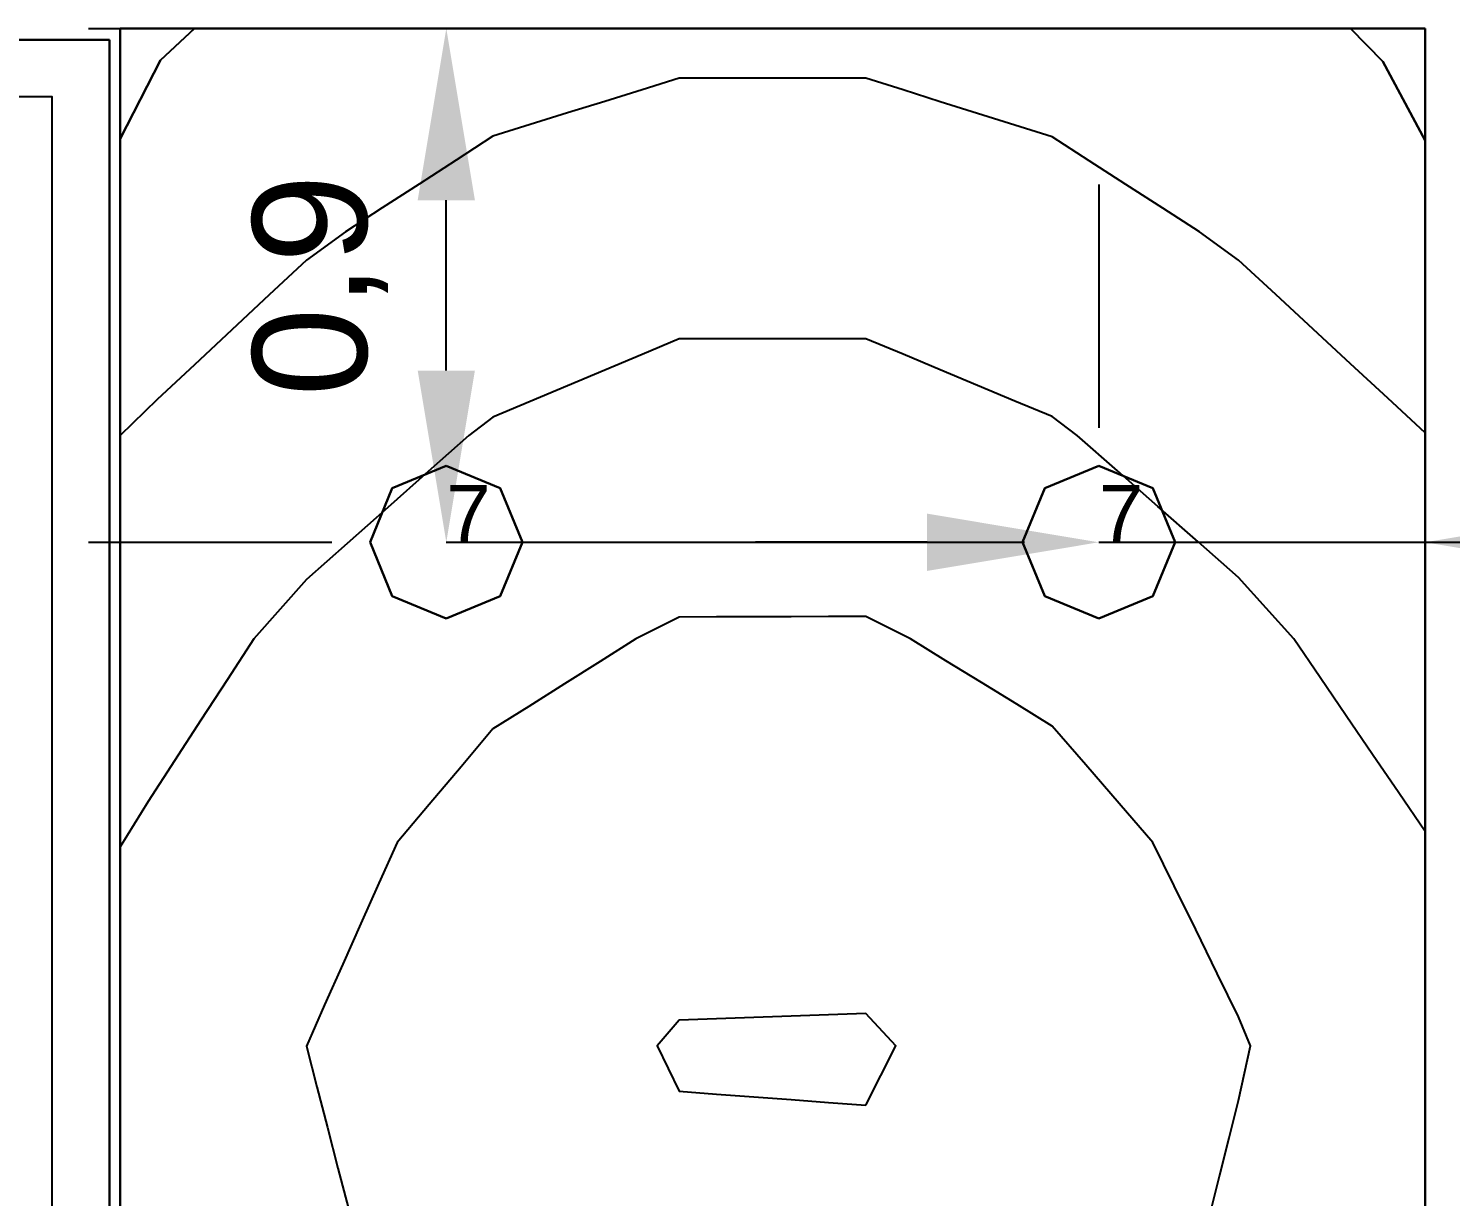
# Model space of a CAD drawing. Header units: millimetres. Extents: x 3.7 to 38, y 4.9 to 16.2.
# Drawn here: x 10.187 to 12.672, y 11.421 to 13.461 of the extents above; entities that cross this region are included whole.
import ezdxf

# ---------------------------------------------------------------- set-up
doc = ezdxf.new("R2010")
doc.units = ezdxf.units.MM
for name, color, linetype in [('DLXISO', 7, 'Continuous'), ('DLXLUM', 2, 'Continuous'), ('DLXLUMEX', 2, 'Continuous'), ('DLXSCENE', 7, 'Continuous'), ('MAPAS', 7, 'Continuous')]:
    doc.layers.add(name, color=color, linetype=linetype)
doc.layers.get('0').off()
doc.styles.get("Standard").update_dxf_attribs({"font": 'arial.ttf'})
doc.dimstyles.new('ISO-25', dxfattribs={"dimtxt": 0.2, "dimasz": 0.3, "dimexe": 0.2, "dimexo": 0.625, "dimgap": 0.1, "dimtad": 1, "dimtoh": 1, "dimtxsty": 'Standard', "dimcen": 2.5, "dimadec": 0, "dimazin": 0, "dimtfac": 1, "dimtmove": 0, "dimatfit": 3, "dimfxl": 1, "dimarcsym": 0})

# ---------------------------------------------------------------- blocks, each defined once
blk = doc.blocks.new('*U53')
for p, q in [((40.0046, 59.8705), (40.5013, 59.8705)), ((40.5013, 59.8705), (40.0046, 59.8705)), ((40.5013, 59.8705), (40.5013, 55.2703)), ((40.5013, 55.2703), (40.5013, 59.8705)), ((40.5013, 59.8705), (40.5013, 59.8705)), ((40.5013, 59.8705), (40.5013, 59.8705))]:
    blk.add_line(p, q)
blk = doc.blocks.new('*U54')
for p, q in [((40.0046, 59.8705), (40.5013, 59.8705)), ((40.5013, 59.8705), (40.5013, 55.2703))]:
    blk.add_line(p, q)
blk = doc.blocks.new('*U55')
for p, q in [((40.5013, 59.8705), (40.0046, 59.8705)), ((40.5013, 55.2703), (40.5013, 59.8705))]:
    blk.add_line(p, q)
blk = doc.blocks.new('*U57')
at = {"color": 1}
blk.add_polyline3d([(40.4013, 57.8148, 0.85), (40.4013, 57.9778, 0.85), (40.4013, 58.1408, 0.85), (40.4013, 58.3037, 0.85), (40.4013, 58.4667, 0.85), (40.4013, 58.6297, 0.85), (40.4013, 58.7926, 0.85), (40.4013, 58.9556, 0.85), (40.4013, 59.0956, 0.85), (40.4013, 59.1874, 0.85), (40.4013, 59.4445, 0.85), (40.4013, 59.6075, 0.85), (40.4013, 59.7705, 0.85), (40.2357, 59.7705, 0.85)], dxfattribs=at)
blk = doc.blocks.new('*U86')
for p, q in [((-0.0943, 0.0943), (0, 0.1333)), ((0, 0.1333), (-0.0943, 0.0943)), ((0, 0.1333), (-0.0943, 0.0943)), ((-0.0943, 0.0943), (0, 0.1333)), ((0, 0.1333), (0.0943, 0.0943)), ((0.0943, 0.0943), (0, 0.1333)), ((0, 0.1333), (0, 0.1333)), ((0.0943, 0.0943), (0, 0.1333)), ((0, 0.1333), (0, 0.1333)), ((0, 0.1333), (0.0943, 0.0943)), ((-0.1333, 0), (-0.0943, 0.0943)), ((-0.0943, 0.0943), (-0.1333, 0)), ((-0.0943, 0.0943), (-0.1333, 0)), ((-0.1333, 0), (-0.0943, 0.0943)), ((-0.0943, 0.0943), (-0.0943, 0.0943)), ((-0.0943, 0.0943), (-0.0943, 0.0943)), ((0.0943, 0.0943), (0.1333, 0)), ((0.1333, 0), (0.0943, 0.0943)), ((0.0943, 0.0943), (0.0943, 0.0943)), ((0.1333, 0), (0.0943, 0.0943)), ((0.0943, 0.0943), (0.0943, 0.0943)), ((0.0943, 0.0943), (0.1333, 0)), ((-0.0943, -0.0943), (-0.1333, 0)), ((-0.1333, 0), (-0.0943, -0.0943)), ((-0.1333, 0), (-0.1333, 0)), ((-0.1333, 0), (-0.0943, -0.0943)), ((-0.0943, -0.0943), (-0.1333, 0)), ((-0.1333, 0), (-0.1333, 0)), ((0.1333, 0), (0.0943, -0.0943)), ((0.0943, -0.0943), (0.1333, 0)), ((0.0943, -0.0943), (0.1333, 0)), ((0.1333, 0), (0.0943, -0.0943)), ((0.1333, 0), (0.1333, 0)), ((0.1333, 0), (0.1333, 0)), ((0, -0.1333), (-0.0943, -0.0943)), ((-0.0943, -0.0943), (0, -0.1333)), ((-0.0943, -0.0943), (-0.0943, -0.0943)), ((-0.0943, -0.0943), (0, -0.1333)), ((0, -0.1333), (-0.0943, -0.0943)), ((-0.0943, -0.0943), (-0.0943, -0.0943)), ((0.0943, -0.0943), (0, -0.1333)), ((0, -0.1333), (0.0943, -0.0943)), ((0, -0.1333), (0.0943, -0.0943)), ((0.0943, -0.0943), (0, -0.1333)), ((0.0943, -0.0943), (0.0943, -0.0943)), ((0.0943, -0.0943), (0.0943, -0.0943)), ((0, -0.1333), (0, -0.1333)), ((0, -0.1333), (0, -0.1333))]:
    blk.add_line(p, q)
at = {"color": 1}
blk.add_line((0, 0), (1.01, 0), dxfattribs=at)
at = {"layer": 'DLXLUMEX', "color": 7}
blk.add_text('7', height=0.1, dxfattribs=at).set_placement((0, 0))
blk = doc.blocks.new('*U88')
for p, q in [((-0.0943, 0.0943), (0, 0.1333)), ((0, 0.1333), (-0.0943, 0.0943)), ((0, 0.1333), (-0.0943, 0.0943)), ((-0.0943, 0.0943), (0, 0.1333)), ((0, 0.1333), (0.0943, 0.0943)), ((0.0943, 0.0943), (0, 0.1333)), ((0, 0.1333), (0, 0.1333)), ((0.0943, 0.0943), (0, 0.1333)), ((0, 0.1333), (0, 0.1333)), ((0, 0.1333), (0.0943, 0.0943)), ((-0.1333, 0), (-0.0943, 0.0943)), ((-0.0943, 0.0943), (-0.1333, 0)), ((-0.0943, 0.0943), (-0.1333, 0)), ((-0.1333, 0), (-0.0943, 0.0943)), ((-0.0943, 0.0943), (-0.0943, 0.0943)), ((-0.0943, 0.0943), (-0.0943, 0.0943)), ((0.0943, 0.0943), (0.1333, 0)), ((0.1333, 0), (0.0943, 0.0943)), ((0.0943, 0.0943), (0.0943, 0.0943)), ((0.1333, 0), (0.0943, 0.0943)), ((0.0943, 0.0943), (0.0943, 0.0943)), ((0.0943, 0.0943), (0.1333, 0)), ((-0.0943, -0.0943), (-0.1333, 0)), ((-0.1333, 0), (-0.0943, -0.0943)), ((-0.1333, 0), (-0.1333, 0)), ((-0.1333, 0), (-0.0943, -0.0943)), ((-0.0943, -0.0943), (-0.1333, 0)), ((-0.1333, 0), (-0.1333, 0)), ((0.1333, 0), (0.0943, -0.0943)), ((0.0943, -0.0943), (0.1333, 0)), ((0.0943, -0.0943), (0.1333, 0)), ((0.1333, 0), (0.0943, -0.0943)), ((0.1333, 0), (0.1333, 0)), ((0.1333, 0), (0.1333, 0)), ((0, -0.1333), (-0.0943, -0.0943)), ((-0.0943, -0.0943), (0, -0.1333)), ((-0.0943, -0.0943), (-0.0943, -0.0943)), ((-0.0943, -0.0943), (0, -0.1333)), ((0, -0.1333), (-0.0943, -0.0943)), ((-0.0943, -0.0943), (-0.0943, -0.0943)), ((0.0943, -0.0943), (0, -0.1333)), ((0, -0.1333), (0.0943, -0.0943)), ((0, -0.1333), (0.0943, -0.0943)), ((0.0943, -0.0943), (0, -0.1333)), ((0.0943, -0.0943), (0.0943, -0.0943)), ((0.0943, -0.0943), (0.0943, -0.0943)), ((0, -0.1333), (0, -0.1333)), ((0, -0.1333), (0, -0.1333))]:
    blk.add_line(p, q)
at = {"color": 1}
blk.add_line((0, 0), (1.01, 0), dxfattribs=at)
at = {"layer": 'DLXLUMEX', "color": 7}
blk.add_text('7', height=0.1, dxfattribs=at).set_placement((0, 0))
blk = doc.blocks.new('*U91')
for p, q in [((40.52, 59.8902), (42.8, 59.8902)), ((42.8, 59.8902), (40.52, 59.8902)), ((40.52, 59.8902), (40.52, 59.8902)), ((40.52, 55.2701), (40.52, 59.8902)), ((40.52, 59.8902), (40.52, 59.8902)), ((40.52, 59.8902), (40.52, 55.2701)), ((42.8, 59.8902), (42.8, 55.2701)), ((42.8, 55.2701), (42.8, 59.8902)), ((42.8, 59.8902), (42.8, 59.8902)), ((42.8, 59.8902), (42.8, 59.8902))]:
    blk.add_line(p, q)
blk = doc.blocks.new('*U92')
for p, q in [((40.52, 55.2701), (40.52, 59.8902)), ((40.52, 59.8902), (42.8, 59.8902)), ((42.8, 59.8902), (42.8, 55.2701))]:
    blk.add_line(p, q)
blk = doc.blocks.new('*U93')
for p, q in [((42.8, 59.8902), (40.52, 59.8902)), ((40.52, 59.8902), (40.52, 55.2701)), ((42.8, 55.2701), (42.8, 59.8902))]:
    blk.add_line(p, q)
blk = doc.blocks.new('*U95')
at = {"color": 1}
for points in [[(42.8, 57.8289, 0.85), (42.8, 57.9, 0.85), (42.8, 57.9711, 0.85), (42.8, 58.0422, 0.85), (42.8, 58.1133, 0.85), (42.8, 58.1843, 0.85), (42.8, 58.2554, 0.85), (42.8, 58.3265, 0.85), (42.8, 58.3976, 0.85), (42.8, 58.4686, 0.85), (42.8, 58.5397, 0.85), (42.8, 58.6108, 0.85), (42.8, 58.6819, 0.85), (42.8, 58.7529, 0.85), (42.8, 58.824, 0.85), (42.8, 58.8951, 0.85), (42.8, 58.9662, 0.85), (42.8, 59.0373, 0.85), (42.8, 59.1083, 0.85), (42.8, 59.1794, 0.85), (42.8, 59.2505, 0.85), (42.8, 59.3216, 0.85), (42.8, 59.3926, 0.85), (42.8, 59.4637, 0.85), (42.8, 59.5348, 0.85), (42.8, 59.6059, 0.85), (42.8, 59.677, 0.85), (42.8, 59.6947, 0.85), (42.726, 59.8324, 0.85), (42.6697, 59.8902, 0.85), (42.6046, 59.8902, 0.85), (42.5394, 59.8902, 0.85), (42.4743, 59.8902, 0.85), (42.4091, 59.8902, 0.85), (42.344, 59.8902, 0.85), (42.2789, 59.8902, 0.85), (42.2137, 59.8902, 0.85), (42.1486, 59.8902, 0.85), (42.0834, 59.8902, 0.85), (42.0183, 59.8902, 0.85), (41.9531, 59.8902, 0.85), (41.888, 59.8902, 0.85), (41.8229, 59.8902, 0.85), (41.7577, 59.8902, 0.85), (41.6926, 59.8902, 0.85), (41.6274, 59.8902, 0.85), (41.5623, 59.8902, 0.85), (41.4971, 59.8902, 0.85), (41.432, 59.8902, 0.85), (41.3669, 59.8902, 0.85), (41.3017, 59.8902, 0.85), (41.2366, 59.8902, 0.85), (41.1714, 59.8902, 0.85), (41.1063, 59.8902, 0.85), (41.0411, 59.8902, 0.85), (40.976, 59.8902, 0.85), (40.9109, 59.8902, 0.85), (40.8457, 59.8902, 0.85), (40.7806, 59.8902, 0.85), (40.7154, 59.8902, 0.85), (40.6503, 59.8902, 0.85), (40.5905, 59.8345, 0.85), (40.52, 59.6975, 0.85), (40.52, 59.6975, 0.85), (40.52, 59.6161, 0.85), (40.52, 59.5348, 0.85), (40.52, 59.4637, 0.85), (40.52, 59.3926, 0.85), (40.52, 59.3216, 0.85), (40.52, 59.2505, 0.85), (40.52, 59.1794, 0.85), (40.52, 59.1083, 0.85), (40.52, 59.0373, 0.85), (40.52, 58.9662, 0.85), (40.52, 58.8951, 0.85), (40.52, 58.824, 0.85), (40.52, 58.753, 0.85), (40.52, 58.6819, 0.85), (40.52, 58.6108, 0.85), (40.52, 58.5397, 0.85), (40.52, 58.4686, 0.85), (40.52, 58.3976, 0.85), (40.52, 58.3265, 0.85), (40.52, 58.2554, 0.85), (40.52, 58.1843, 0.85), (40.52, 58.1133, 0.85), (40.52, 58.0422, 0.85), (40.52, 57.9711, 0.85), (40.52, 57.9, 0.85), (40.52, 57.8289, 0.85)], [(40.52, 57.8289, 0.85), (40.52, 57.9, 0.85), (40.52, 57.9711, 0.85), (40.52, 58.0422, 0.85), (40.52, 58.1133, 0.85), (40.52, 58.1843, 0.85), (40.52, 58.2554, 0.85), (40.52, 58.3265, 0.85), (40.52, 58.3976, 0.85), (40.52, 58.4686, 0.85), (40.52, 58.5397, 0.85), (40.52, 58.6108, 0.85), (40.52, 58.6819, 0.85), (40.52, 58.753, 0.85), (40.52, 58.824, 0.85), (40.52, 58.8951, 0.85), (40.52, 58.9662, 0.85), (40.52, 59.0373, 0.85), (40.52, 59.1083, 0.85), (40.52, 59.1794, 0.85), (40.52, 59.2505, 0.85), (40.52, 59.3216, 0.85), (40.52, 59.3926, 0.85), (40.52, 59.4637, 0.85), (40.52, 59.5348, 0.85), (40.52, 59.6161, 0.85), (40.52, 59.6975, 0.85), (40.52, 59.6975, 0.85), (40.5905, 59.8345, 0.85), (40.6503, 59.8902, 0.85), (40.7154, 59.8902, 0.85), (40.7806, 59.8902, 0.85), (40.8457, 59.8902, 0.85), (40.9109, 59.8902, 0.85), (40.976, 59.8902, 0.85), (41.0411, 59.8902, 0.85), (41.1063, 59.8902, 0.85), (41.1714, 59.8902, 0.85), (41.2366, 59.8902, 0.85), (41.3017, 59.8902, 0.85), (41.3669, 59.8902, 0.85), (41.432, 59.8902, 0.85), (41.4971, 59.8902, 0.85), (41.5623, 59.8902, 0.85), (41.6274, 59.8902, 0.85), (41.6926, 59.8902, 0.85), (41.7577, 59.8902, 0.85), (41.8229, 59.8902, 0.85), (41.888, 59.8902, 0.85), (41.9531, 59.8902, 0.85), (42.0183, 59.8902, 0.85), (42.0834, 59.8902, 0.85), (42.1486, 59.8902, 0.85), (42.2137, 59.8902, 0.85), (42.2789, 59.8902, 0.85), (42.344, 59.8902, 0.85), (42.4091, 59.8902, 0.85), (42.4743, 59.8902, 0.85), (42.5394, 59.8902, 0.85), (42.6046, 59.8902, 0.85), (42.6697, 59.8902, 0.85), (42.726, 59.8324, 0.85), (42.8, 59.6947, 0.85), (42.8, 59.677, 0.85), (42.8, 59.6059, 0.85), (42.8, 59.5348, 0.85), (42.8, 59.4637, 0.85), (42.8, 59.3926, 0.85), (42.8, 59.3216, 0.85), (42.8, 59.2505, 0.85), (42.8, 59.1794, 0.85), (42.8, 59.1083, 0.85), (42.8, 59.0373, 0.85), (42.8, 58.9662, 0.85), (42.8, 58.8951, 0.85), (42.8, 58.824, 0.85), (42.8, 58.7529, 0.85), (42.8, 58.6819, 0.85), (42.8, 58.6108, 0.85), (42.8, 58.5397, 0.85), (42.8, 58.4686, 0.85), (42.8, 58.3976, 0.85), (42.8, 58.3265, 0.85), (42.8, 58.2554, 0.85), (42.8, 58.1843, 0.85), (42.8, 58.1133, 0.85), (42.8, 58.0422, 0.85), (42.8, 57.9711, 0.85), (42.8, 57.9, 0.85), (42.8, 57.8289, 0.85)]]:
    blk.add_polyline3d(points, dxfattribs=at)
at = {"color": 3}
blk.add_polyline3d([(42.8, 57.8289, 0.85), (42.8, 57.9, 0.85), (42.8, 57.9711, 0.85), (42.8, 58.0422, 0.85), (42.8, 58.1133, 0.85), (42.8, 58.1843, 0.85), (42.8, 58.2554, 0.85), (42.8, 58.3265, 0.85), (42.8, 58.3976, 0.85), (42.8, 58.4686, 0.85), (42.8, 58.5397, 0.85), (42.8, 58.6108, 0.85), (42.8, 58.6819, 0.85), (42.8, 58.7529, 0.85), (42.8, 58.824, 0.85), (42.8, 58.8951, 0.85), (42.8, 58.9662, 0.85), (42.8, 59.0373, 0.85), (42.8, 59.1083, 0.85), (42.8, 59.1838, 0.85), (42.7349, 59.2442, 0.85), (42.6697, 59.3046, 0.85), (42.6046, 59.365, 0.85), (42.5394, 59.4254, 0.85), (42.4743, 59.4857, 0.85), (42.4061, 59.5348, 0.85), (42.3417, 59.5763, 0.85), (42.2773, 59.6177, 0.85), (42.2129, 59.6592, 0.85), (42.1486, 59.7006, 0.85), (42.0834, 59.7212, 0.85), (42.0183, 59.7417, 0.85), (41.9531, 59.7622, 0.85), (41.888, 59.7827, 0.85), (41.8229, 59.8033, 0.85), (41.7577, 59.8033, 0.85), (41.6926, 59.8033, 0.85), (41.6274, 59.8034, 0.85), (41.5623, 59.8034, 0.85), (41.4971, 59.8034, 0.85), (41.432, 59.7831, 0.85), (41.3669, 59.7628, 0.85), (41.3017, 59.7425, 0.85), (41.2366, 59.7222, 0.85), (41.1714, 59.7019, 0.85), (41.107, 59.6601, 0.85), (41.0426, 59.6183, 0.85), (40.9782, 59.5766, 0.85), (40.9137, 59.5348, 0.85), (40.8457, 59.4856, 0.85), (40.7806, 59.4247, 0.85), (40.7154, 59.3637, 0.85), (40.6503, 59.3028, 0.85), (40.5851, 59.2419, 0.85), (40.52, 59.1794, 0.85), (40.52, 59.1083, 0.85), (40.52, 59.0373, 0.85), (40.52, 58.9662, 0.85), (40.52, 58.8951, 0.85), (40.52, 58.824, 0.85), (40.52, 58.753, 0.85), (40.52, 58.6819, 0.85), (40.52, 58.6108, 0.85), (40.52, 58.5397, 0.85), (40.52, 58.4686, 0.85), (40.52, 58.3976, 0.85), (40.52, 58.3265, 0.85), (40.52, 58.2554, 0.85), (40.52, 58.1843, 0.85), (40.52, 58.1133, 0.85), (40.52, 58.0422, 0.85), (40.52, 57.9711, 0.85), (40.52, 57.9, 0.85), (40.52, 57.8289, 0.85)], dxfattribs=at)
at = {"color": 6}
blk.add_polyline3d([(42.8, 57.8289, 0.85), (42.8, 57.9, 0.85), (42.8, 57.9711, 0.85), (42.8, 58.0422, 0.85), (42.8, 58.1133, 0.85), (42.8, 58.1843, 0.85), (42.8, 58.2554, 0.85), (42.8, 58.3265, 0.85), (42.8, 58.3976, 0.85), (42.8, 58.4875, 0.85), (42.7541, 58.5548, 0.85), (42.7083, 58.6221, 0.85), (42.6624, 58.6894, 0.85), (42.6165, 58.7567, 0.85), (42.5706, 58.824, 0.85), (42.5225, 58.8777, 0.85), (42.4743, 58.9314, 0.85), (42.4037, 58.9934, 0.85), (42.3332, 59.0554, 0.85), (42.2626, 59.1174, 0.85), (42.1921, 59.1794, 0.85), (42.1486, 59.2122, 0.85), (42.0834, 59.2394, 0.85), (42.0183, 59.2666, 0.85), (41.9531, 59.2938, 0.85), (41.888, 59.321, 0.85), (41.8229, 59.3482, 0.85), (41.7577, 59.3482, 0.85), (41.6926, 59.3483, 0.85), (41.6274, 59.3483, 0.85), (41.5623, 59.3483, 0.85), (41.4971, 59.3483, 0.85), (41.432, 59.3209, 0.85), (41.3669, 59.2935, 0.85), (41.3017, 59.2661, 0.85), (41.2366, 59.2388, 0.85), (41.1714, 59.2114, 0.85), (41.1294, 59.1794, 0.85), (41.0585, 59.1165, 0.85), (40.9876, 59.0536, 0.85), (40.9166, 58.9907, 0.85), (40.8457, 58.9277, 0.85), (40.7537, 58.824, 0.85), (40.7075, 58.753, 0.85), (40.6613, 58.6819, 0.85), (40.6151, 58.6108, 0.85), (40.5689, 58.5397, 0.85), (40.52, 58.4605, 0.85), (40.52, 58.3911, 0.85), (40.52, 58.3216, 0.85), (40.52, 58.2522, 0.85), (40.52, 58.1827, 0.85), (40.52, 58.1133, 0.85), (40.52, 58.0422, 0.85), (40.52, 57.9711, 0.85), (40.52, 57.9, 0.85), (40.52, 57.8289, 0.85)], dxfattribs=at)
at = {"color": 4}
blk.add_polyline3d([(42.4249, 57.8228, 0.85), (42.4413, 57.8877, 0.85), (42.4578, 57.9527, 0.85), (42.4743, 58.0176, 0.85), (42.4948, 58.1133, 0.85), (42.4743, 58.1636, 0.85), (42.4368, 58.2398, 0.85), (42.3994, 58.3161, 0.85), (42.3619, 58.3924, 0.85), (42.3244, 58.4686, 0.85), (42.2658, 58.5363, 0.85), (42.2072, 58.604, 0.85), (42.1486, 58.6717, 0.85), (42.0867, 58.7098, 0.85), (42.0249, 58.7479, 0.85), (41.963, 58.7859, 0.85), (41.9012, 58.824, 0.85), (41.8229, 58.8629, 0.85), (41.7577, 58.8628, 0.85), (41.6926, 58.8626, 0.85), (41.6274, 58.8624, 0.85), (41.5623, 58.8623, 0.85), (41.4971, 58.8621, 0.85), (41.4213, 58.824, 0.85), (41.3588, 58.7847, 0.85), (41.2964, 58.7454, 0.85), (41.2339, 58.7061, 0.85), (41.1714, 58.6667, 0.85), (41.1157, 58.6007, 0.85), (41.0599, 58.5347, 0.85), (41.0041, 58.4686, 0.85), (40.9724, 58.3976, 0.85), (40.9408, 58.3266, 0.85), (40.9091, 58.2556, 0.85), (40.8774, 58.1846, 0.85), (40.8457, 58.1126, 0.85), (40.864, 58.0417, 0.85), (40.8823, 57.9707, 0.85), (40.9007, 57.8998, 0.85), (40.919, 57.8288, 0.85)], dxfattribs=at)
at = {"color": 9}
blk.add_polyline3d([(41.8229, 58.0097, 0.85), (41.8756, 58.1133, 0.85), (41.8229, 58.1699, 0.85), (41.7577, 58.1675, 0.85), (41.6926, 58.1651, 0.85), (41.6274, 58.1627, 0.85), (41.5623, 58.1603, 0.85), (41.4971, 58.1579, 0.85), (41.4584, 58.1133, 0.85), (41.4971, 58.0338, 0.85), (41.5623, 58.029, 0.85), (41.6274, 58.0242, 0.85), (41.6926, 58.0193, 0.85), (41.7577, 58.0145, 0.85), (41.8229, 58.0097, 0.85)], dxfattribs=at)
blk = doc.blocks.new('*D153')
at = {"layer": 'Defpoints', "color": 0, "transparency": 16777216}
for p in [(10.9172, 13.4611), (10.9172, 13.4611), (10.9172, 12.5636)]:
    blk.add_point(p, dxfattribs=at)
at = {"layer": 'MAPAS', "color": 0, "lineweight": -2, "transparency": 16777216}
for p, q in [((10.2922, 13.4611), (10.7172, 13.4611)), ((10.9172, 12.8636), (10.9172, 13.1611)), ((10.2922, 12.5636), (10.7172, 12.5636))]:
    blk.add_line(p, q, dxfattribs=at)
at = {"layer": 'MAPAS', "color": 0, "transparency": 16777216}
for points in [[(10.8672, 13.1611), (10.9672, 13.1611), (10.9172, 13.4611)], [(10.8672, 12.8636), (10.9672, 12.8636), (10.9172, 12.5636)]]:
    blk.add_solid(points, dxfattribs=at)
at = {"layer": 'MAPAS', "color": 0, "transparency": 16777216, "insert": (10.697, 13.0123), "char_height": 0.2, "attachment_point": 5, "rotation": 90}
blk.add_mtext('0,9', dxfattribs=at)
blk = doc.blocks.new('*D154')
at = {"layer": 'Defpoints', "color": 0, "transparency": 16777216}
for p in [(12.0572, 12.5636), (12.6272, 12.5636), (12.6272, 12.5636)]:
    blk.add_point(p, dxfattribs=at)
at = {"layer": 'MAPAS', "color": 0, "lineweight": -2, "transparency": 16777216}
for p, q in [((12.0572, 13.1886), (12.0572, 12.7636)), ((12.6272, 13.1886), (12.6272, 12.7636)), ((11.7572, 12.5636), (11.4572, 12.5636)), ((12.0572, 12.5636), (12.6272, 12.5636)), ((12.9272, 12.5636), (13.9467, 12.5636))]:
    blk.add_line(p, q, dxfattribs=at)
at = {"layer": 'MAPAS', "color": 0, "transparency": 16777216}
for points in [[(11.7572, 12.6136), (11.7572, 12.5136), (12.0572, 12.5636)], [(12.9272, 12.6136), (12.9272, 12.5136), (12.6272, 12.5636)]]:
    blk.add_solid(points, dxfattribs=at)
at = {"layer": 'MAPAS', "color": 0, "transparency": 16777216, "insert": (13.587, 12.7838), "char_height": 0.2, "attachment_point": 5}
blk.add_mtext('0,57', dxfattribs=at)

msp = doc.modelspace()

# ---------------------------------------------------------------- block references
at = {"layer": 'DLXISO'}
for name in ['*U57', '*U95']:
    msp.add_blockref(name, (-30.1728, -46.4291), dxfattribs=at)
at = {"layer": 'DLXLUM'}
for name, p in [('*U86', (10.9172, 12.5636)), ('*U88', (12.0572, 12.5636))]:
    msp.add_blockref(name, p, dxfattribs=at)
at = {"layer": 'DLXSCENE'}
for name in ['*U53', '*U54', '*U55', '*U91', '*U92', '*U93']:
    msp.add_blockref(name, (-30.1728, -46.4291), dxfattribs=at)

# ---------------------------------------------------------------- dimensions: what is measured, and where the dimension line sits
at = {"layer": 'MAPAS'}
dim = msp.add_linear_dim(base=(10.9172, 13.4611), p1=(10.9172, 12.5636), p2=(10.9172, 13.4611), angle=90, dimstyle='ISO-25', dxfattribs=at)
dim.commit()
dim.dimension.update_dxf_attribs({"geometry": '*D153', "text_midpoint": (10.697, 13.0123)})
dim = msp.add_linear_dim(base=(12.6272, 12.5636), p1=(12.0572, 12.5636), p2=(12.6272, 12.5636), dimstyle='ISO-25', dxfattribs=at)
dim.commit()
dim.dimension.update_dxf_attribs({"geometry": '*D154', "text_midpoint": (13.587, 12.7838)})

doc.saveas('drawing.dxf')
